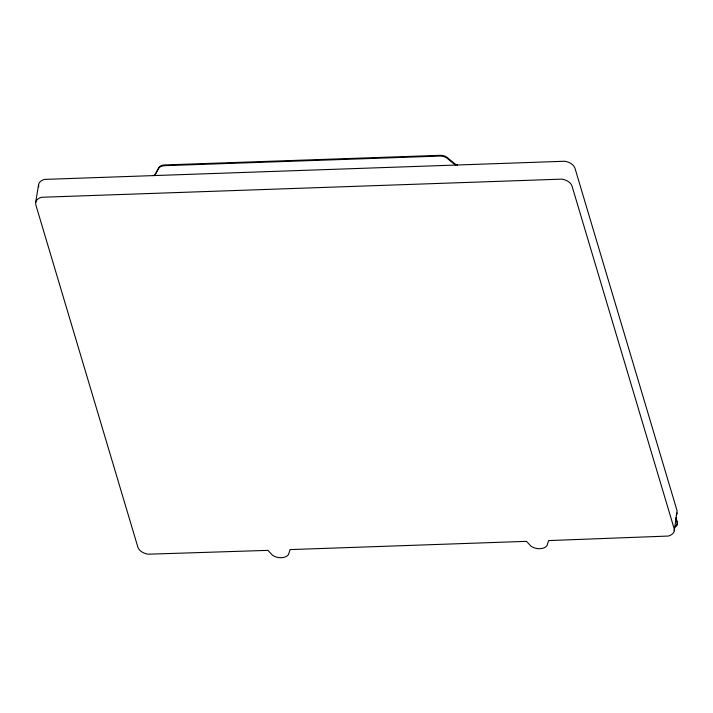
<?xml version="1.0" encoding="UTF-8"?>
<svg xmlns="http://www.w3.org/2000/svg" width="713" height="713" viewBox="0 0 713 713"><rect width="100%" height="100%" fill="white"/><g stroke="black" fill="none" stroke-linecap="round" stroke-linejoin="round"><path stroke-width="1.07" d="M35.65 202.501L38.582 184.622A11.854 7.602 9.3 0 1 44.509 179.4L564.874 161.245A11.854 7.602 9.3 0 1 573.769 165.951L574.936 168.116L677.074 510.731L674.275 530.82A11.854 7.602 9.3 0 1 668.348 536.051L548.591 540.579L547.04 545.543A9.955 6.39 9.3 0 1 530.927 546.105L526.479 541.345L290.057 549.598L288.507 554.562A9.955 6.39 9.3 0 1 272.393 555.124L267.945 550.365L147.983 554.206A11.854 7.602 9.3 0 1 139.088 549.491L137.921 547.326L35.784 204.711L35.65 202.501A11.854 7.602 9.3 0 1 41.577 197.278L561.951 179.123A11.854 7.602 9.3 0 1 570.837 183.829L572.004 186.004L674.141 528.618L674.275 530.82M675.977 517.754L677.252 522.014A7.87 5.053 9.3 0 1 675.336 526.283M675.862 518.494L677.127 522.763A7.87 5.053 9.3 0 1 675.211 527.032M38.582 184.622L38.716 186.833M153.25 175.674A7.87 5.053 9.3 0 0 155.496 173.696L158.749 167.742A7.87 5.053 9.3 0 1 164.614 164.944L440.073 155.327A7.87 5.053 9.3 0 1 447.47 157.671L454.172 163.268A7.87 5.053 9.3 0 0 457.532 165.051M154.471 175.541A7.87 5.053 9.3 0 0 155.372 174.435L158.625 168.482A7.87 5.053 9.3 0 1 164.498 165.683L439.948 156.076A7.87 5.053 9.3 0 1 447.345 158.411L454.047 164.017A7.87 5.053 9.3 0 0 455.58 165.042M677.207 512.941A11.854 7.602 9.3 0 1 676.209 515.151"/></g></svg>
